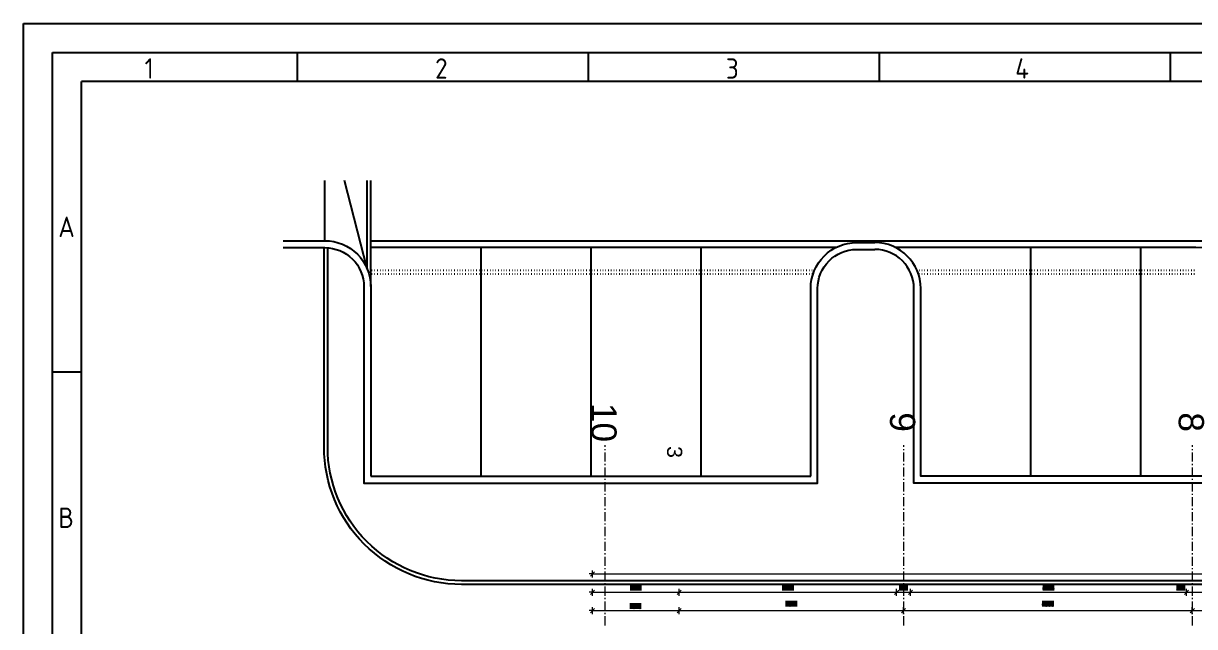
# Model space of a CAD drawing. Header units: millimetres. Extents: x 0 to 594, y 0 to 420.
# Drawn here: x 0 to 201.2, y 316.3 to 420 of the extents above; entities that cross this region are included whole.
import ezdxf

# ---------------------------------------------------------------- set-up
doc = ezdxf.new("R2010")
doc.units = ezdxf.units.MM
doc.header["$LTSCALE"] = 8
for name, color, linetype in [('035', 5, 'Continuous'), ('07', 7, 'Continuous'), ('PDF_CTU', 7, 'Continuous'), ('PDF_Koty delkove', 7, 'Continuous'), ('PDF_Osy hlavni', 7, 'Continuous'), ('PDF_Text', 7, 'Continuous')]:
    doc.layers.add(name, color=color, linetype=linetype)
doc.styles.add('ISO Proportional', font='isocp.shx')
doc.styles.add('PDF Arial', font='arial.ttf')

# ---------------------------------------------------------------- blocks, each defined once
blk = doc.blocks.new('IEC_border_a2')
at = {"layer": '035'}
for p, q in [((47, 415), (47, 410)), ((97, 415), (97, 410)), ((147, 415), (147, 410)), ((197, 415), (197, 410)), ((10, 10), (10, 410)), ((584, 410), (10, 410)), ((9.98, 360.04), (5, 360.04))]:
    blk.add_line(p, q, dxfattribs=at)
blk.add_lwpolyline([(0, 420), (594, 420), (594, 0), (0, 0)], close=True, dxfattribs=at)
at = {"layer": '07'}
blk.add_lwpolyline([(5, 415), (589, 415), (589, 5), (5, 5)], close=True, dxfattribs=at)
at = {"layer": '035', "style": 'ISO Proportional'}
for s, p in [('1', (20.81, 410.5)), ('2', (70.73, 410.5)), ('3', (120.68, 410.5)), ('4', (170.38, 410.5)), ('A', (6, 383.29)), ('B', (6, 333.29))]:
    blk.add_text(s, height=3.5, dxfattribs=at).set_placement(p)

msp = doc.modelspace()

# ---------------------------------------------------------------- linework, layer by layer
at = {"layer": 'PDF_CTU', "lineweight": 25}
for points in [[(44.65, 382.65), (51.8, 382.65, -0.414214), (59.67, 374.77), (59.67, 393.03)], [(59.67, 382.65), (435.26, 382.65), (444.52, 382.65, -0.058855), (468.72, 379.53, -0.085043), (500.86, 365.37, -0.100758), (530.2, 336.03, -0.085004), (544.35, 303.91, -0.057282), (547.45, 280.36), (547.38, 272.88), (547.45, 280.36)], [(135.26, 342.17), (135.26, 374.46, -0.414214), (143.13, 382.33), (146.29, 382.33)], [(343.13, 342.17), (343.13, 374.25, 0.414215), (335.26, 382.13), (332.11, 382.13, 0.414213), (324.24, 374.25), (324.24, 342.17), (248.65, 342.17), (248.65, 374.4, 0.414213), (240.77, 382.27), (237.62, 382.27, 0.414214), (229.75, 374.4), (229.75, 342.17), (154.16, 342.17), (154.16, 374.46, 0.414213), (146.28, 382.33)], [(44.65, 381.46), (51.8, 381.46, -0.414214), (58.49, 374.77), (58.49, 340.99), (136.44, 340.99), (136.44, 374.46, -0.414214), (143.13, 381.15), (146.28, 381.15)], [(468.56, 378.35), (468.56, 347.21, -0.414214), (444.94, 323.59), (427.23, 323.59), (75.26, 323.59, -0.414214), (51.64, 347.21), (51.64, 381.46)], [(417.94, 342.17), (417.94, 324.22), (75.26, 324.22, -0.414214), (52.27, 347.21), (52.27, 381.45)], [(418.09, 340.99), (341.95, 340.99), (341.95, 374.25, 0.414213), (335.26, 380.95), (332.11, 380.95, 0.414213), (325.42, 374.25), (325.42, 340.99), (247.46, 340.99), (247.46, 374.4, 0.414213), (240.77, 381.09), (237.62, 381.09, 0.414213), (230.93, 374.4), (230.93, 340.99), (152.98, 340.99), (152.98, 374.46, 0.414214), (146.28, 381.15)]]:
    msp.add_lwpolyline(points, format="xyb", dxfattribs=at)
for points in [[(51.8, 382.65), (51.8, 393.03)], [(59.04, 377.85), (55.17, 393.03)], [(59.04, 377.86), (59.04, 393.03)], [(59.67, 381.54), (139.7, 381.54)], [(78.57, 381.54), (78.57, 342.17)], [(97.46, 381.54), (97.46, 342.17)], [(116.36, 381.54), (116.36, 342.17)], [(149.72, 381.54), (201.4, 381.54), (234.2, 381.49)], [(173.05, 342.17), (173.05, 381.54)], [(191.95, 342.17), (191.95, 381.54)], [(59.84, 377.61), (59.92, 377.61)], [(59.84, 376.98), (59.92, 376.98)], [(60.32, 377.61), (60.39, 377.61)], [(60.32, 376.98), (60.39, 376.98)], [(60.79, 377.61), (60.87, 377.61)], [(60.79, 376.98), (60.87, 376.98)], [(61.26, 377.61), (61.34, 377.61)], [(61.26, 376.98), (61.34, 376.98)], [(61.73, 377.61), (61.81, 377.61)], [(61.73, 376.98), (61.81, 376.98)], [(62.2, 377.61), (62.28, 377.61)], [(62.2, 376.98), (62.28, 376.98)], [(62.68, 377.61), (62.76, 377.61)], [(62.68, 376.98), (62.76, 376.98)], [(63.15, 377.61), (63.23, 377.61)], [(63.15, 376.98), (63.23, 376.98)], [(63.62, 377.61), (63.7, 377.61)], [(63.62, 376.98), (63.7, 376.98)], [(64.09, 377.61), (64.17, 377.61)], [(64.09, 376.98), (64.17, 376.98)], [(64.57, 377.61), (64.65, 377.61)], [(64.57, 376.98), (64.65, 376.98)], [(65.04, 377.61), (65.12, 377.61)], [(65.04, 376.98), (65.12, 376.98)], [(65.51, 377.61), (65.59, 377.61)], [(65.51, 376.98), (65.59, 376.98)], [(65.98, 377.61), (66.06, 377.61)], [(65.98, 376.98), (66.06, 376.98)], [(66.46, 377.61), (66.54, 377.61)], [(66.46, 376.98), (66.54, 376.98)], [(66.93, 377.61), (67.01, 377.61)], [(66.93, 376.98), (67.01, 376.98)], [(67.4, 377.61), (67.48, 377.61)], [(67.4, 376.98), (67.48, 376.98)], [(67.87, 377.61), (67.95, 377.61)], [(67.87, 376.98), (67.95, 376.98)], [(68.35, 377.61), (68.43, 377.61)], [(68.35, 376.98), (68.43, 376.98)], [(68.82, 377.61), (68.9, 377.61)], [(68.82, 376.98), (68.9, 376.98)], [(69.29, 377.61), (69.37, 377.61)], [(69.29, 376.98), (69.37, 376.98)], [(69.76, 377.61), (69.84, 377.61)], [(69.76, 376.98), (69.84, 376.98)], [(70.24, 377.61), (70.32, 377.61)], [(70.24, 376.98), (70.32, 376.98)], [(70.71, 377.61), (70.79, 377.61)], [(70.71, 376.98), (70.79, 376.98)], [(71.18, 377.61), (71.26, 377.61)], [(71.18, 376.98), (71.26, 376.98)], [(71.65, 377.61), (71.73, 377.61)], [(71.65, 376.98), (71.73, 376.98)], [(72.13, 377.61), (72.2, 377.61)], [(72.13, 376.98), (72.2, 376.98)], [(72.6, 377.61), (72.68, 377.61)], [(72.6, 376.98), (72.68, 376.98)], [(73.07, 377.61), (73.15, 377.61)], [(73.07, 376.98), (73.15, 376.98)], [(73.54, 377.61), (73.62, 377.61)], [(73.54, 376.98), (73.62, 376.98)], [(74.02, 377.61), (74.09, 377.61)], [(74.02, 376.98), (74.09, 376.98)], [(74.49, 377.61), (74.57, 377.61)], [(74.49, 376.98), (74.57, 376.98)], [(74.96, 377.61), (75.04, 377.61)], [(74.96, 376.98), (75.04, 376.98)], [(75.43, 377.61), (75.51, 377.61)], [(75.43, 376.98), (75.51, 376.98)], [(75.91, 377.61), (75.98, 377.61)], [(75.91, 376.98), (75.98, 376.98)], [(76.38, 377.61), (76.46, 377.61)], [(76.38, 376.98), (76.46, 376.98)], [(76.85, 377.61), (76.93, 377.61)], [(76.85, 376.98), (76.93, 376.98)], [(77.32, 377.61), (77.4, 377.61)], [(77.32, 376.98), (77.4, 376.98)], [(77.8, 377.61), (77.87, 377.61)], [(77.8, 376.98), (77.87, 376.98)], [(78.27, 377.61), (78.35, 377.61)], [(78.27, 376.98), (78.35, 376.98)], [(78.74, 377.61), (78.82, 377.61)], [(78.74, 376.98), (78.82, 376.98)], [(79.21, 377.61), (79.29, 377.61)], [(79.21, 376.98), (79.29, 376.98)], [(79.69, 377.61), (79.76, 377.61)], [(79.69, 376.98), (79.76, 376.98)], [(80.16, 377.61), (80.24, 377.61)], [(80.16, 376.98), (80.24, 376.98)], [(80.63, 377.61), (80.71, 377.61)], [(80.63, 376.98), (80.71, 376.98)], [(81.1, 377.61), (81.18, 377.61)], [(81.1, 376.98), (81.18, 376.98)], [(81.57, 377.61), (81.65, 377.61)], [(81.57, 376.98), (81.65, 376.98)], [(82.05, 377.61), (82.13, 377.61)], [(82.05, 376.98), (82.13, 376.98)], [(82.52, 377.61), (82.6, 377.61)], [(82.52, 376.98), (82.6, 376.98)], [(82.99, 377.61), (83.07, 377.61)], [(82.99, 376.98), (83.07, 376.98)], [(83.46, 377.61), (83.54, 377.61)], [(83.46, 376.98), (83.54, 376.98)], [(83.94, 377.61), (84.02, 377.61)], [(83.94, 376.98), (84.02, 376.98)], [(84.41, 377.61), (84.49, 377.61)], [(84.41, 376.98), (84.49, 376.98)], [(84.88, 377.61), (84.96, 377.61)], [(84.88, 376.98), (84.96, 376.98)], [(85.35, 377.61), (85.43, 377.61)], [(85.35, 376.98), (85.43, 376.98)], [(85.83, 377.61), (85.91, 377.61)], [(85.83, 376.98), (85.91, 376.98)], [(86.3, 377.61), (86.38, 377.61)], [(86.3, 376.98), (86.38, 376.98)], [(86.77, 377.61), (86.85, 377.61)], [(86.77, 376.98), (86.85, 376.98)], [(87.24, 377.61), (87.32, 377.61)], [(87.24, 376.98), (87.32, 376.98)], [(87.72, 377.61), (87.8, 377.61)], [(87.72, 376.98), (87.8, 376.98)], [(88.19, 377.61), (88.27, 377.61)], [(88.19, 376.98), (88.27, 376.98)], [(88.66, 377.61), (88.74, 377.61)], [(88.66, 376.98), (88.74, 376.98)], [(89.13, 377.61), (89.21, 377.61)], [(89.13, 376.98), (89.21, 376.98)], [(89.61, 377.61), (89.69, 377.61)], [(89.61, 376.98), (89.69, 376.98)], [(90.08, 377.61), (90.16, 377.61)], [(90.08, 376.98), (90.16, 376.98)], [(90.55, 377.61), (90.63, 377.61)], [(90.55, 376.98), (90.63, 376.98)], [(91.02, 377.61), (91.1, 377.61)], [(91.02, 376.98), (91.1, 376.98)], [(91.5, 377.61), (91.57, 377.61)], [(91.5, 376.98), (91.57, 376.98)], [(91.97, 377.61), (92.05, 377.61)], [(91.97, 376.98), (92.05, 376.98)], [(92.44, 377.61), (92.52, 377.61)], [(92.44, 376.98), (92.52, 376.98)], [(92.91, 377.61), (92.99, 377.61)], [(92.91, 376.98), (92.99, 376.98)], [(93.39, 377.61), (93.46, 377.61)], [(93.39, 376.98), (93.46, 376.98)], [(93.86, 377.61), (93.94, 377.61)], [(93.86, 376.98), (93.94, 376.98)], [(94.33, 377.61), (94.41, 377.61)], [(94.33, 376.98), (94.41, 376.98)], [(94.8, 377.61), (94.88, 377.61)], [(94.8, 376.98), (94.88, 376.98)], [(95.28, 377.61), (95.35, 377.61)], [(95.28, 376.98), (95.35, 376.98)], [(95.75, 377.61), (95.83, 377.61)], [(95.75, 376.98), (95.83, 376.98)], [(96.22, 377.61), (96.3, 377.61)], [(96.22, 376.98), (96.3, 376.98)], [(96.69, 377.61), (96.77, 377.61)], [(96.69, 376.98), (96.77, 376.98)], [(97.17, 377.61), (97.24, 377.61)], [(97.17, 376.98), (97.24, 376.98)], [(97.64, 377.61), (97.72, 377.61)], [(97.64, 376.98), (97.72, 376.98)], [(98.11, 377.61), (98.19, 377.61)], [(98.11, 376.98), (98.19, 376.98)], [(98.58, 377.61), (98.66, 377.61)], [(98.58, 376.98), (98.66, 376.98)], [(99.06, 377.61), (99.13, 377.61)], [(99.06, 376.98), (99.13, 376.98)], [(99.53, 377.61), (99.61, 377.61)], [(99.53, 376.98), (99.61, 376.98)], [(100, 377.61), (100.08, 377.61)], [(100, 376.98), (100.08, 376.98)], [(100.47, 377.61), (100.55, 377.61)], [(100.47, 376.98), (100.55, 376.98)], [(100.94, 377.61), (101.02, 377.61)], [(100.94, 376.98), (101.02, 376.98)], [(101.42, 377.61), (101.5, 377.61)], [(101.42, 376.98), (101.5, 376.98)], [(101.89, 377.61), (101.97, 377.61)], [(101.89, 376.98), (101.97, 376.98)], [(102.36, 377.61), (102.44, 377.61)], [(102.36, 376.98), (102.44, 376.98)], [(102.83, 377.61), (102.91, 377.61)], [(102.83, 376.98), (102.91, 376.98)], [(103.31, 377.61), (103.39, 377.61)], [(103.31, 376.98), (103.39, 376.98)], [(103.78, 377.61), (103.86, 377.61)], [(103.78, 376.98), (103.86, 376.98)], [(104.25, 377.61), (104.33, 377.61)], [(104.25, 376.98), (104.33, 376.98)], [(104.72, 377.61), (104.8, 377.61)], [(104.72, 376.98), (104.8, 376.98)], [(105.2, 377.61), (105.28, 377.61)], [(105.2, 376.98), (105.28, 376.98)], [(105.67, 377.61), (105.75, 377.61)], [(105.67, 376.98), (105.75, 376.98)], [(106.14, 377.61), (106.22, 377.61)], [(106.14, 376.98), (106.22, 376.98)], [(106.61, 377.61), (106.69, 377.61)], [(106.61, 376.98), (106.69, 376.98)], [(107.09, 377.61), (107.17, 377.61)], [(107.09, 376.98), (107.17, 376.98)], [(107.56, 377.61), (107.64, 377.61)], [(107.56, 376.98), (107.64, 376.98)], [(108.03, 377.61), (108.11, 377.61)], [(108.03, 376.98), (108.11, 376.98)], [(108.5, 377.61), (108.58, 377.61)], [(108.5, 376.98), (108.58, 376.98)], [(108.98, 377.61), (109.06, 377.61)], [(108.98, 376.98), (109.06, 376.98)], [(109.45, 377.61), (109.53, 377.61)], [(109.45, 376.98), (109.53, 376.98)], [(109.92, 377.61), (110, 377.61)], [(109.92, 376.98), (110, 376.98)], [(110.39, 377.61), (110.47, 377.61)], [(110.39, 376.98), (110.47, 376.98)], [(110.87, 377.61), (110.94, 377.61)], [(110.87, 376.98), (110.94, 376.98)], [(111.34, 377.61), (111.42, 377.61)], [(111.34, 376.98), (111.42, 376.98)], [(111.81, 377.61), (111.89, 377.61)], [(111.81, 376.98), (111.89, 376.98)], [(112.28, 377.61), (112.36, 377.61)], [(112.28, 376.98), (112.36, 376.98)], [(112.76, 377.61), (112.83, 377.61)], [(112.76, 376.98), (112.83, 376.98)], [(113.23, 377.61), (113.31, 377.61)], [(113.23, 376.98), (113.31, 376.98)], [(113.7, 377.61), (113.78, 377.61)], [(113.7, 376.98), (113.78, 376.98)], [(114.17, 377.61), (114.25, 377.61)], [(114.17, 376.98), (114.25, 376.98)], [(114.65, 377.61), (114.72, 377.61)], [(114.65, 376.98), (114.72, 376.98)], [(115.12, 377.61), (115.2, 377.61)], [(115.12, 376.98), (115.2, 376.98)], [(115.59, 377.61), (115.67, 377.61)], [(115.59, 376.98), (115.67, 376.98)], [(116.06, 377.61), (116.14, 377.61)], [(116.06, 376.98), (116.14, 376.98)], [(116.54, 377.61), (116.61, 377.61)], [(116.54, 376.98), (116.61, 376.98)], [(117.01, 377.61), (117.09, 377.61)], [(117.01, 376.98), (117.09, 376.98)], [(117.48, 377.61), (117.56, 377.61)], [(117.48, 376.98), (117.56, 376.98)], [(117.95, 377.61), (118.03, 377.61)], [(117.95, 376.98), (118.03, 376.98)], [(118.43, 377.61), (118.5, 377.61)], [(118.43, 376.98), (118.5, 376.98)], [(118.9, 377.61), (118.98, 377.61)], [(118.9, 376.98), (118.98, 376.98)], [(119.37, 377.61), (119.45, 377.61)], [(119.37, 376.98), (119.45, 376.98)], [(119.84, 377.61), (119.92, 377.61)], [(119.84, 376.98), (119.92, 376.98)], [(120.32, 377.61), (120.39, 377.61)], [(120.32, 376.98), (120.39, 376.98)], [(120.79, 377.61), (120.87, 377.61)], [(120.79, 376.98), (120.87, 376.98)], [(121.26, 377.61), (121.34, 377.61)], [(121.26, 376.98), (121.34, 376.98)], [(121.73, 377.61), (121.81, 377.61)], [(121.73, 376.98), (121.81, 376.98)], [(122.2, 377.61), (122.28, 377.61)], [(122.2, 376.98), (122.28, 376.98)], [(122.68, 377.61), (122.76, 377.61)], [(122.68, 376.98), (122.76, 376.98)], [(123.15, 377.61), (123.23, 377.61)], [(123.15, 376.98), (123.23, 376.98)], [(123.62, 377.61), (123.7, 377.61)], [(123.62, 376.98), (123.7, 376.98)], [(124.09, 377.61), (124.17, 377.61)], [(124.09, 376.98), (124.17, 376.98)], [(124.57, 377.61), (124.65, 377.61)], [(124.57, 376.98), (124.65, 376.98)], [(125.04, 377.61), (125.12, 377.61)], [(125.04, 376.98), (125.12, 376.98)], [(125.51, 377.61), (125.59, 377.61)], [(125.51, 376.98), (125.59, 376.98)], [(125.98, 377.61), (126.06, 377.61)], [(125.98, 376.98), (126.06, 376.98)], [(126.46, 377.61), (126.54, 377.61)], [(126.46, 376.98), (126.54, 376.98)], [(126.93, 377.61), (127.01, 377.61)], [(126.93, 376.98), (127.01, 376.98)], [(127.4, 377.61), (127.48, 377.61)], [(127.4, 376.98), (127.48, 376.98)], [(127.87, 377.61), (127.95, 377.61)], [(127.87, 376.98), (127.95, 376.98)], [(128.35, 377.61), (128.43, 377.61)], [(128.35, 376.98), (128.43, 376.98)], [(128.82, 377.61), (128.9, 377.61)], [(128.82, 376.98), (128.9, 376.98)], [(129.29, 377.61), (129.37, 377.61)], [(129.29, 376.98), (129.37, 376.98)], [(129.76, 377.61), (129.84, 377.61)], [(129.76, 376.98), (129.84, 376.98)], [(130.24, 377.61), (130.32, 377.61)], [(130.24, 376.98), (130.32, 376.98)], [(130.71, 377.61), (130.79, 377.61)], [(130.71, 376.98), (130.79, 376.98)], [(131.18, 377.61), (131.26, 377.61)], [(131.18, 376.98), (131.26, 376.98)], [(131.65, 377.61), (131.73, 377.61)], [(131.65, 376.98), (131.73, 376.98)], [(132.13, 377.61), (132.2, 377.61)], [(132.13, 376.98), (132.2, 376.98)], [(132.6, 377.61), (132.68, 377.61)], [(132.6, 376.98), (132.68, 376.98)], [(133.07, 377.61), (133.15, 377.61)], [(133.07, 376.98), (133.15, 376.98)], [(133.54, 377.61), (133.62, 377.61)], [(133.54, 376.98), (133.62, 376.98)], [(134.02, 377.61), (134.09, 377.61)], [(134.02, 376.98), (134.09, 376.98)], [(134.49, 377.61), (134.57, 377.61)], [(134.49, 376.98), (134.57, 376.98)], [(134.96, 377.61), (135.04, 377.61)], [(134.96, 376.98), (135.04, 376.98)], [(135.43, 377.61), (135.51, 377.61)], [(135.43, 376.98), (135.51, 376.98)], [(135.91, 377.61), (135.92, 377.61)], [(153.86, 377.61), (153.94, 377.61)], [(153.86, 376.98), (153.94, 376.98)], [(154.33, 377.61), (154.41, 377.61)], [(154.33, 376.98), (154.41, 376.98)], [(154.8, 377.61), (154.88, 377.61)], [(154.8, 376.98), (154.88, 376.98)], [(155.28, 377.61), (155.35, 377.61)], [(155.28, 376.98), (155.35, 376.98)], [(155.75, 377.61), (155.83, 377.61)], [(155.75, 376.98), (155.83, 376.98)], [(156.22, 377.61), (156.3, 377.61)], [(156.22, 376.98), (156.3, 376.98)], [(156.69, 377.61), (156.77, 377.61)], [(156.69, 376.98), (156.77, 376.98)], [(157.17, 377.61), (157.24, 377.61)], [(157.17, 376.98), (157.24, 376.98)], [(157.64, 377.61), (157.72, 377.61)], [(157.64, 376.98), (157.72, 376.98)], [(158.11, 377.61), (158.19, 377.61)], [(158.11, 376.98), (158.19, 376.98)], [(158.58, 377.61), (158.66, 377.61)], [(158.58, 376.98), (158.66, 376.98)], [(159.06, 377.61), (159.13, 377.61)], [(159.06, 376.98), (159.13, 376.98)], [(159.53, 377.61), (159.61, 377.61)], [(159.53, 376.98), (159.61, 376.98)], [(160, 377.61), (160.08, 377.61)], [(160, 376.98), (160.08, 376.98)], [(160.47, 377.61), (160.55, 377.61)], [(160.47, 376.98), (160.55, 376.98)], [(160.94, 377.61), (161.02, 377.61)], [(160.94, 376.98), (161.02, 376.98)], [(161.42, 377.61), (161.5, 377.61)], [(161.42, 376.98), (161.5, 376.98)], [(161.89, 377.61), (161.97, 377.61)], [(161.89, 376.98), (161.97, 376.98)], [(162.36, 377.61), (162.44, 377.61)], [(162.36, 376.98), (162.44, 376.98)], [(162.83, 377.61), (162.91, 377.61)], [(162.83, 376.98), (162.91, 376.98)], [(163.31, 377.61), (163.39, 377.61)], [(163.31, 376.98), (163.39, 376.98)], [(163.78, 377.61), (163.86, 377.61)], [(163.78, 376.98), (163.86, 376.98)], [(164.25, 377.61), (164.33, 377.61)], [(164.25, 376.98), (164.33, 376.98)], [(164.72, 377.61), (164.8, 377.61)], [(164.72, 376.98), (164.8, 376.98)], [(165.2, 377.61), (165.28, 377.61)], [(165.2, 376.98), (165.28, 376.98)], [(165.67, 377.61), (165.75, 377.61)], [(165.67, 376.98), (165.75, 376.98)], [(166.14, 377.61), (166.22, 377.61)], [(166.14, 376.98), (166.22, 376.98)], [(166.61, 377.61), (166.69, 377.61)], [(166.61, 376.98), (166.69, 376.98)], [(167.09, 377.61), (167.17, 377.61)], [(167.09, 376.98), (167.17, 376.98)], [(167.56, 377.61), (167.64, 377.61)], [(167.56, 376.98), (167.64, 376.98)], [(168.03, 377.61), (168.11, 377.61)], [(168.03, 376.98), (168.11, 376.98)], [(168.5, 377.61), (168.58, 377.61)], [(168.5, 376.98), (168.58, 376.98)], [(168.98, 377.61), (169.06, 377.61)], [(168.98, 376.98), (169.06, 376.98)], [(169.45, 377.61), (169.53, 377.61)], [(169.45, 376.98), (169.53, 376.98)], [(169.92, 377.61), (170, 377.61)], [(169.92, 376.98), (170, 376.98)], [(170.39, 377.61), (170.47, 377.61)], [(170.39, 376.98), (170.47, 376.98)], [(170.87, 377.61), (170.94, 377.61)], [(170.87, 376.98), (170.94, 376.98)], [(171.34, 377.61), (171.42, 377.61)], [(171.34, 376.98), (171.42, 376.98)], [(171.81, 377.61), (171.89, 377.61)], [(171.81, 376.98), (171.89, 376.98)], [(172.28, 377.61), (172.36, 377.61)], [(172.28, 376.98), (172.36, 376.98)], [(172.76, 377.61), (172.83, 377.61)], [(172.76, 376.98), (172.83, 376.98)], [(173.23, 377.61), (173.31, 377.61)], [(173.23, 376.98), (173.31, 376.98)], [(173.7, 377.61), (173.78, 377.61)], [(173.7, 376.98), (173.78, 376.98)], [(174.17, 377.61), (174.25, 377.61)], [(174.17, 376.98), (174.25, 376.98)], [(174.65, 377.61), (174.72, 377.61)], [(174.65, 376.98), (174.72, 376.98)], [(175.12, 377.61), (175.2, 377.61)], [(175.12, 376.98), (175.2, 376.98)], [(175.59, 377.61), (175.67, 377.61)], [(175.59, 376.98), (175.67, 376.98)], [(176.06, 377.61), (176.14, 377.61)], [(176.06, 376.98), (176.14, 376.98)], [(176.54, 377.61), (176.61, 377.61)], [(176.54, 376.98), (176.61, 376.98)], [(177.01, 377.61), (177.09, 377.61)], [(177.01, 376.98), (177.09, 376.98)], [(177.48, 377.61), (177.56, 377.61)], [(177.48, 376.98), (177.56, 376.98)], [(177.95, 377.61), (178.03, 377.61)], [(177.95, 376.98), (178.03, 376.98)], [(178.43, 377.61), (178.5, 377.61)], [(178.43, 376.98), (178.5, 376.98)], [(178.9, 377.61), (178.98, 377.61)], [(178.9, 376.98), (178.98, 376.98)], [(179.37, 377.61), (179.45, 377.61)], [(179.37, 376.98), (179.45, 376.98)], [(179.84, 377.61), (179.92, 377.61)], [(179.84, 376.98), (179.92, 376.98)], [(180.31, 377.61), (180.39, 377.61)], [(180.31, 376.98), (180.39, 376.98)], [(180.79, 377.61), (180.87, 377.61)], [(180.79, 376.98), (180.87, 376.98)], [(181.26, 377.61), (181.34, 377.61)], [(181.26, 376.98), (181.34, 376.98)], [(181.73, 377.61), (181.81, 377.61)], [(181.73, 376.98), (181.81, 376.98)], [(182.2, 377.61), (182.28, 377.61)], [(182.2, 376.98), (182.28, 376.98)], [(182.68, 377.61), (182.76, 377.61)], [(182.68, 376.98), (182.76, 376.98)], [(183.15, 377.61), (183.23, 377.61)], [(183.15, 376.98), (183.23, 376.98)], [(183.62, 377.61), (183.7, 377.61)], [(183.62, 376.98), (183.7, 376.98)], [(184.09, 377.61), (184.17, 377.61)], [(184.09, 376.98), (184.17, 376.98)], [(184.57, 377.61), (184.65, 377.61)], [(184.57, 376.98), (184.65, 376.98)], [(185.04, 377.61), (185.12, 377.61)], [(185.04, 376.98), (185.12, 376.98)], [(185.51, 377.61), (185.59, 377.61)], [(185.51, 376.98), (185.59, 376.98)], [(185.98, 377.61), (186.06, 377.61)], [(185.98, 376.98), (186.06, 376.98)], [(186.46, 377.61), (186.54, 377.61)], [(186.46, 376.98), (186.54, 376.98)], [(186.93, 377.61), (187.01, 377.61)], [(186.93, 376.98), (187.01, 376.98)], [(187.4, 377.61), (187.48, 377.61)], [(187.4, 376.98), (187.48, 376.98)], [(187.87, 377.61), (187.95, 377.61)], [(187.87, 376.98), (187.95, 376.98)], [(188.35, 377.61), (188.43, 377.61)], [(188.35, 376.98), (188.43, 376.98)], [(188.82, 377.61), (188.9, 377.61)], [(188.82, 376.98), (188.9, 376.98)], [(189.29, 377.61), (189.37, 377.61)], [(189.29, 376.98), (189.37, 376.98)], [(189.76, 377.61), (189.84, 377.61)], [(189.76, 376.98), (189.84, 376.98)], [(190.24, 377.61), (190.31, 377.61)], [(190.24, 376.98), (190.31, 376.98)], [(190.71, 377.61), (190.79, 377.61)], [(190.71, 376.98), (190.79, 376.98)], [(191.18, 377.61), (191.26, 377.61)], [(191.18, 376.98), (191.26, 376.98)], [(191.65, 377.61), (191.73, 377.61)], [(191.65, 376.98), (191.73, 376.98)], [(192.13, 377.61), (192.2, 377.61)], [(192.13, 376.98), (192.2, 376.98)], [(192.6, 377.61), (192.68, 377.61)], [(192.6, 376.98), (192.68, 376.98)], [(193.07, 377.61), (193.15, 377.61)], [(193.07, 376.98), (193.15, 376.98)], [(193.54, 377.61), (193.62, 377.61)], [(193.54, 376.98), (193.62, 376.98)], [(194.02, 377.61), (194.09, 377.61)], [(194.02, 376.98), (194.09, 376.98)], [(194.49, 377.61), (194.57, 377.61)], [(194.49, 376.98), (194.57, 376.98)], [(194.96, 377.61), (195.04, 377.61)], [(194.96, 376.98), (195.04, 376.98)], [(195.43, 377.61), (195.51, 377.61)], [(195.43, 376.98), (195.51, 376.98)], [(195.91, 377.61), (195.98, 377.61)], [(195.91, 376.98), (195.98, 376.98)], [(196.38, 377.61), (196.46, 377.61)], [(196.38, 376.98), (196.46, 376.98)], [(196.85, 377.61), (196.93, 377.61)], [(196.85, 376.98), (196.93, 376.98)], [(197.32, 377.61), (197.4, 377.61)], [(197.32, 376.98), (197.4, 376.98)], [(197.8, 377.61), (197.87, 377.61)], [(197.8, 376.98), (197.87, 376.98)], [(198.27, 377.61), (198.35, 377.61)], [(198.27, 376.98), (198.35, 376.98)], [(198.74, 377.61), (198.82, 377.61)], [(198.74, 376.98), (198.82, 376.98)], [(199.21, 377.61), (199.29, 377.61)], [(199.21, 376.98), (199.29, 376.98)], [(199.69, 377.61), (199.76, 377.61)], [(199.69, 376.98), (199.76, 376.98)], [(200.16, 377.61), (200.24, 377.61)], [(200.16, 376.98), (200.24, 376.98)], [(200.63, 377.61), (200.71, 377.61)], [(200.63, 376.98), (200.71, 376.98)], [(201.1, 377.61), (201.18, 377.61)], [(201.1, 376.98), (201.18, 376.98)], [(59.67, 374.77), (59.67, 342.17)], [(59.67, 374.77), (59.67, 343.28)], [(59.67, 342.17), (135.26, 342.17)]]:
    msp.add_lwpolyline(points, dxfattribs=at)
at = {"layer": 'PDF_CTU', "lineweight": 25, "transparency": 33554559}
for points in [[(59.62, 377.61), (59.67, 377.65), (59.67, 377.56), (59.72, 377.61)], [(59.62, 376.98), (59.67, 377.02), (59.67, 376.93), (59.72, 376.98)], [(135.62, 376.98), (135.67, 377.02), (135.67, 376.93), (135.72, 376.98)], [(135.87, 377.61), (135.92, 377.65), (135.92, 377.56), (135.97, 377.61)], [(153.45, 377.61), (153.5, 377.65), (153.5, 377.56), (153.55, 377.61)], [(153.69, 376.98), (153.74, 377.02), (153.74, 376.93), (153.79, 376.98)]]:
    msp.add_solid(points, dxfattribs=at)
at = {"layer": 'PDF_Koty delkove', "lineweight": 18}
for points in [[(97.78, 324.79), (97.78, 325.38), (97.78, 325.97)], [(97.78, 325.38), (97.18, 325.38)], [(97.42, 325.03), (98.13, 325.74)], [(97.78, 325.38), (469.27, 325.38)], [(97.78, 322.23), (97.18, 322.23)], [(97.42, 321.88), (98.13, 322.59)], [(97.78, 321.64), (97.78, 322.23), (97.78, 322.82)], [(97.78, 322.23), (112.66, 322.23), (150.02, 322.23), (152.38, 322.23), (199.82, 322.23), (201.79, 322.23), (249.23, 322.23), (251.59, 322.23), (298.84, 322.23), (301.2, 322.23), (348.45, 322.23), (350.81, 322.23), (382.3, 322.23), (396.91, 322.23), (469.27, 322.23)], [(104.61, 322.63), (104.61, 323.41), (104.44, 323.2)], [(105.1, 322.93), (105.07, 322.99), (105.03, 323.03), (105.01, 323.05), (104.92, 323.05), (104.9, 323.03), (104.86, 322.99), (104.83, 322.93), (104.82, 322.86), (104.82, 322.81), (104.83, 322.74), (104.86, 322.68), (104.9, 322.64), (104.94, 322.63), (104.99, 322.63), (105.03, 322.64), (105.07, 322.68), (105.1, 322.74), (105.11, 322.81)], [(104.92, 323.05), (104.9, 323.06), (104.87, 323.1), (104.85, 323.15), (104.84, 323.2), (104.84, 323.26), (104.85, 323.31), (104.87, 323.36), (104.91, 323.4), (104.94, 323.41), (104.99, 323.41), (105.02, 323.4), (105.06, 323.36), (105.08, 323.31), (105.09, 323.26), (105.09, 323.2), (105.08, 323.15), (105.06, 323.1), (105.03, 323.06), (105.01, 323.05)], [(105.11, 322.81), (105.11, 322.86), (105.1, 322.93)], [(105.35, 323.35), (105.33, 323.31), (105.32, 323.26), (105.32, 323.15), (105.33, 323.1), (105.35, 323.05), (105.41, 323.01), (105.45, 322.99), (105.6, 322.99)], [(105.41, 322.63), (105.51, 322.76), (105.57, 322.89), (105.62, 323.07), (105.62, 323.26), (105.61, 323.31), (105.58, 323.35), (105.56, 323.37), (105.53, 323.4), (105.49, 323.41), (105.45, 323.41), (105.41, 323.4), (105.37, 323.37), (105.35, 323.35)], [(112.3, 321.88), (113.01, 322.59)], [(112.66, 321.64), (112.66, 322.23), (112.66, 322.82)], [(130.73, 322.84), (130.44, 322.84), (130.56, 323.41)], [(130.65, 322.63), (130.65, 323.02)], [(130.94, 323.26), (130.94, 323.41), (131.23, 323.41), (131.07, 322.63)], [(131.74, 322.84), (131.44, 322.84), (131.57, 323.41)], [(131.65, 322.63), (131.65, 323.02)], [(132.22, 323.41), (131.97, 323.41), (131.97, 323.05), (132.07, 323.05), (132.15, 323.02), (132.19, 322.98), (132.23, 322.91), (132.24, 322.86), (132.24, 322.81), (132.23, 322.76)], [(132.23, 322.76), (132.21, 322.71), (132.18, 322.67), (132.14, 322.64), (132.07, 322.63), (131.97, 322.63)], [(149.67, 321.88), (150.37, 322.59)], [(150.02, 321.64), (150.02, 322.23), (150.02, 322.82)], [(150.57, 323.41), (150.7, 323.41), (150.74, 323.4), (150.78, 323.37), (150.8, 323.33), (150.82, 323.26), (150.82, 323.2), (150.8, 323.13), (150.76, 323.07), (150.7, 323.05), (150.61, 323.05)], [(150.57, 322.63), (150.72, 322.63), (150.77, 322.65), (150.81, 322.69), (150.83, 322.76), (150.84, 322.81), (150.84, 322.86), (150.83, 322.93), (150.81, 322.98), (150.77, 323.02), (150.7, 323.05)], [(151.85, 322.94), (151.85, 323.1), (151.84, 323.18), (151.82, 323.27), (151.79, 323.35), (151.75, 323.4), (151.73, 323.41), (151.68, 323.41), (151.66, 323.4), (151.62, 323.35), (151.59, 323.27), (151.57, 323.18), (151.56, 323.1), (151.56, 322.94), (151.57, 322.86), (151.59, 322.77), (151.62, 322.69), (151.66, 322.64), (151.68, 322.63), (151.73, 322.63), (151.75, 322.64), (151.79, 322.69), (151.82, 322.77), (151.84, 322.86), (151.85, 322.94)], [(152.03, 321.88), (152.74, 322.59)], [(152.38, 321.64), (152.38, 322.23), (152.38, 322.82)], [(175.22, 323.05), (175.37, 323.05), (175.41, 323.03), (175.44, 323.01), (175.46, 322.98), (175.48, 322.94), (175.49, 322.89), (175.49, 322.78), (175.48, 322.73), (175.46, 322.69), (175.44, 322.67), (175.41, 322.64), (175.37, 322.63), (175.33, 322.63), (175.28, 322.64), (175.25, 322.67), (175.23, 322.69), (175.21, 322.73), (175.2, 322.78), (175.2, 322.97), (175.24, 323.15), (175.31, 323.28), (175.41, 323.41)], [(175.89, 323.4), (175.87, 323.41), (175.83, 323.41), (175.81, 323.4), (175.77, 323.35), (175.74, 323.27), (175.71, 323.18), (175.7, 323.1), (175.7, 322.94), (175.71, 322.86), (175.74, 322.77), (175.77, 322.69), (175.81, 322.64), (175.83, 322.63), (175.87, 322.63), (175.89, 322.64), (175.93, 322.69), (175.97, 322.77), (175.99, 322.86), (176, 322.94)], [(176, 322.94), (176, 323.1), (175.99, 323.18), (175.97, 323.27), (175.93, 323.35), (175.89, 323.4)], [(176.5, 322.63), (176.21, 322.63), (176.48, 323.15), (176.5, 323.2), (176.5, 323.28), (176.48, 323.33), (176.45, 323.37), (176.42, 323.4), (176.38, 323.41), (176.33, 323.41), (176.29, 323.4), (176.26, 323.37), (176.23, 323.33), (176.21, 323.26)], [(176.99, 323.41), (176.73, 323.41), (176.73, 323.05), (176.84, 323.05), (176.91, 323.02), (176.95, 322.98), (177, 322.91), (177.01, 322.86), (177.01, 322.81), (177, 322.76), (176.97, 322.71), (176.94, 322.67), (176.9, 322.64), (176.84, 322.63), (176.73, 322.63)], [(198.94, 323.41), (198.69, 323.41), (198.69, 323.05), (198.8, 323.05), (198.87, 323.02), (198.91, 322.98), (198.95, 322.91), (198.97, 322.86), (198.97, 322.81), (198.95, 322.76), (198.93, 322.71), (198.9, 322.67), (198.86, 322.64), (198.8, 322.63), (198.69, 322.63)], [(199.47, 321.88), (200.18, 322.59)], [(199.82, 321.64), (199.82, 322.23), (199.82, 322.82)], [(104.55, 319.47), (104.55, 320.26), (104.38, 320.05)], [(104.86, 319.89), (104.84, 319.9), (104.81, 319.94), (104.79, 319.99), (104.78, 320.05), (104.78, 320.1), (104.79, 320.15), (104.81, 320.2), (104.85, 320.24), (104.88, 320.26), (104.92, 320.26), (104.95, 320.24), (105, 320.2), (105.02, 320.15), (105.03, 320.1), (105.03, 320.05), (105.02, 319.99), (105, 319.94), (104.97, 319.9), (104.94, 319.89)], [(105.34, 319.47), (105.45, 319.6), (105.51, 319.73), (105.55, 319.91), (105.55, 320.1), (105.54, 320.15), (105.52, 320.19), (105.5, 320.22), (105.47, 320.24), (105.43, 320.26), (105.39, 320.26), (105.34, 320.24), (105.31, 320.22), (105.29, 320.19), (105.27, 320.15), (105.26, 320.1), (105.26, 319.99), (105.27, 319.94), (105.29, 319.89), (105.34, 319.85)], [(131.32, 320.08), (131.03, 320.08), (131.15, 320.66)], [(131.24, 319.87), (131.24, 320.26)], [(131.61, 320.3), (131.58, 320.34), (131.56, 320.4), (131.55, 320.45), (131.55, 320.5), (131.56, 320.55), (131.58, 320.61), (131.63, 320.64), (131.66, 320.66), (131.7, 320.66), (131.73, 320.64), (131.77, 320.61), (131.79, 320.55), (131.8, 320.5), (131.8, 320.45), (131.79, 320.4), (131.77, 320.34), (131.74, 320.3), (131.72, 320.29)], [(131.64, 320.29), (131.61, 320.3)], [(132.12, 319.87), (132.22, 320), (132.29, 320.13), (132.33, 320.32), (132.33, 320.5), (132.32, 320.55), (132.3, 320.59), (132.28, 320.62), (132.24, 320.64), (132.2, 320.66), (132.16, 320.66), (132.12, 320.64), (132.09, 320.62), (132.07, 320.59), (132.05, 320.55), (132.03, 320.5), (132.03, 320.4), (132.05, 320.34), (132.07, 320.29), (132.12, 320.25), (132.16, 320.24), (132.31, 320.24)], [(132.81, 320.66), (132.56, 320.66), (132.56, 320.29), (132.67, 320.29), (132.74, 320.26), (132.78, 320.22), (132.82, 320.16), (132.83, 320.11), (132.83, 320.05), (132.82, 320), (132.8, 319.95), (132.77, 319.91)], [(132.77, 319.91), (132.73, 319.88), (132.67, 319.87), (132.56, 319.87)], [(175.12, 320.29), (175.27, 320.29), (175.31, 320.28), (175.34, 320.25), (175.36, 320.22), (175.38, 320.19), (175.4, 320.13), (175.4, 320.03), (175.38, 319.98), (175.36, 319.94), (175.34, 319.91), (175.31, 319.88), (175.27, 319.87), (175.23, 319.87), (175.19, 319.88), (175.15, 319.91), (175.13, 319.94), (175.11, 319.98), (175.1, 320.03), (175.1, 320.21), (175.14, 320.4), (175.21, 320.53), (175.31, 320.66)], [(175.63, 320.66), (175.75, 320.66), (175.79, 320.64), (175.84, 320.62), (175.86, 320.58), (175.88, 320.5), (175.88, 320.45), (175.86, 320.37), (175.82, 320.32), (175.75, 320.29), (175.67, 320.29)], [(175.63, 319.87), (175.77, 319.87), (175.83, 319.9), (175.87, 319.94), (175.89, 320), (175.9, 320.05), (175.9, 320.11), (175.89, 320.17), (175.87, 320.22), (175.83, 320.26), (175.75, 320.29)], [(176.3, 320.64), (176.28, 320.66), (176.24, 320.66), (176.21, 320.64), (176.17, 320.59), (176.14, 320.51), (176.12, 320.42), (176.11, 320.34), (176.11, 320.19), (176.12, 320.11), (176.14, 320.01), (176.17, 319.94), (176.21, 319.88), (176.24, 319.87), (176.28, 319.87), (176.3, 319.88), (176.34, 319.94), (176.37, 320.01), (176.39, 320.11), (176.4, 320.19)], [(176.4, 320.19), (176.4, 320.34), (176.39, 320.42), (176.37, 320.51), (176.34, 320.59), (176.3, 320.64)], [(97.78, 319.08), (97.18, 319.08)], [(97.42, 318.73), (98.13, 319.44)], [(97.78, 318.49), (97.78, 319.08), (97.78, 319.67)], [(97.78, 319.08), (112.66, 319.08), (151.2, 319.08), (155.38, 319.08), (156.46, 319.08), (164.08, 319.08), (165.39, 319.08), (200.81, 319.08), (250.41, 319.08), (300.02, 319.08), (349.63, 319.08), (396.91, 319.08), (400.06, 319.08), (409.94, 319.08), (449.74, 319.08), (461.56, 319.08), (469.27, 319.08)], [(104.8, 319.84), (104.77, 319.77), (104.76, 319.7), (104.76, 319.65), (104.77, 319.59), (104.8, 319.52), (104.84, 319.48), (104.88, 319.47), (104.92, 319.47), (104.97, 319.48), (105.01, 319.52), (105.04, 319.59), (105.05, 319.65)], [(105.05, 319.65), (105.05, 319.7), (105.04, 319.77), (105.01, 319.84), (104.97, 319.87), (104.94, 319.89), (104.86, 319.89), (104.84, 319.87), (104.8, 319.84)], [(105.34, 319.85), (105.39, 319.84), (105.53, 319.84)], [(112.3, 318.73), (113.01, 319.44)], [(112.66, 318.49), (112.66, 319.08), (112.66, 319.67)], [(150.85, 318.73), (151.56, 319.44)], [(151.2, 318.49), (151.2, 319.08), (151.2, 319.67)], [(200.45, 318.73), (201.16, 319.44)], [(200.81, 318.49), (200.81, 319.08), (200.81, 319.67)]]:
    msp.add_lwpolyline(points, dxfattribs=at)
for points in [[(106.12, 322.94), (106.12, 323.1), (106.11, 323.18), (106.09, 323.27), (106.06, 323.35), (106.02, 323.4), (105.99, 323.41), (105.95, 323.41), (105.93, 323.4), (105.89, 323.35), (105.86, 323.27), (105.84, 323.18), (105.83, 323.1), (105.83, 322.94), (105.84, 322.86), (105.86, 322.77), (105.89, 322.69), (105.93, 322.64), (105.95, 322.63), (105.99, 322.63), (106.02, 322.64), (106.06, 322.69), (106.09, 322.77), (106.11, 322.86)], [(151.35, 322.94), (151.35, 323.1), (151.34, 323.18), (151.32, 323.27), (151.29, 323.35), (151.24, 323.4), (151.22, 323.41), (151.18, 323.41), (151.16, 323.4), (151.12, 323.35), (151.09, 323.27), (151.06, 323.18), (151.05, 323.1), (151.05, 322.94), (151.06, 322.86), (151.09, 322.77), (151.12, 322.69), (151.16, 322.64), (151.18, 322.63), (151.22, 322.63), (151.24, 322.64), (151.29, 322.69), (151.32, 322.77), (151.34, 322.86)], [(199.47, 322.94), (199.47, 323.1), (199.46, 323.18), (199.44, 323.27), (199.41, 323.35), (199.36, 323.4), (199.34, 323.41), (199.3, 323.41), (199.28, 323.4), (199.24, 323.35), (199.21, 323.27), (199.19, 323.18), (199.17, 323.1), (199.17, 322.94), (199.19, 322.86), (199.21, 322.77), (199.24, 322.69), (199.28, 322.64), (199.3, 322.63), (199.34, 322.63), (199.36, 322.64), (199.41, 322.69), (199.44, 322.77), (199.46, 322.86)], [(106.06, 319.78), (106.06, 319.94), (106.05, 320.02), (106.03, 320.11), (105.99, 320.19), (105.95, 320.24), (105.93, 320.26), (105.89, 320.26), (105.87, 320.24), (105.83, 320.19), (105.8, 320.11), (105.77, 320.02), (105.76, 319.94), (105.76, 319.78), (105.77, 319.7), (105.8, 319.61), (105.83, 319.53), (105.87, 319.48), (105.89, 319.47), (105.93, 319.47), (105.95, 319.48), (105.99, 319.53), (106.03, 319.61), (106.05, 319.7)], [(131.82, 320.05), (131.82, 320.11), (131.81, 320.17), (131.78, 320.24), (131.74, 320.28), (131.72, 320.29), (131.64, 320.29), (131.61, 320.28), (131.57, 320.24), (131.54, 320.17), (131.53, 320.11), (131.53, 320.05), (131.54, 319.99), (131.57, 319.92), (131.61, 319.88), (131.66, 319.87), (131.7, 319.87), (131.74, 319.88), (131.78, 319.92), (131.81, 319.99)], [(176.91, 320.19), (176.91, 320.34), (176.9, 320.42), (176.88, 320.51), (176.84, 320.59), (176.8, 320.64), (176.78, 320.66), (176.74, 320.66), (176.72, 320.64), (176.68, 320.59), (176.65, 320.51), (176.62, 320.42), (176.61, 320.34), (176.61, 320.19), (176.62, 320.11), (176.65, 320.01), (176.68, 319.94), (176.72, 319.88), (176.74, 319.87), (176.78, 319.87), (176.8, 319.88), (176.84, 319.94), (176.88, 320.01), (176.9, 320.11)]]:
    msp.add_lwpolyline(points, close=True, dxfattribs=at)
msp.add_lwpolyline([(198.46, 322.63), (198.17, 322.63), (198.44, 323.15), (198.46, 323.2), (198.46, 323.28, 0.983144), (198.17, 323.26)], format="xyb", dxfattribs=at)
at = {"layer": 'PDF_Koty delkove', "color": 7, "lineweight": 18, "true_color": 0xffffff, "transparency": 33554559}
for points in [[(104.2, 322.51), (106.24, 322.51), (104.2, 323.53), (106.24, 323.53)], [(130.32, 322.51), (132.36, 322.51), (130.32, 323.53), (132.36, 323.53)], [(150.43, 322.51), (151.97, 322.51), (150.43, 323.53), (151.97, 323.53)], [(175.08, 322.51), (177.12, 322.51), (175.08, 323.53), (177.12, 323.53)], [(198.05, 322.51), (199.59, 322.51), (198.05, 323.53), (199.59, 323.53)], [(104.13, 319.35), (106.18, 319.35), (104.13, 320.37), (106.18, 320.37)], [(130.91, 319.75), (132.95, 319.75), (130.91, 320.78), (132.95, 320.78)], [(174.98, 319.75), (177.03, 319.75), (174.98, 320.78), (177.03, 320.78)]]:
    msp.add_solid(points, dxfattribs=at)
at = {"layer": 'PDF_Osy hlavni', "lineweight": 18}
for points in [[(99.9, 347.52), (99.9, 347.24)], [(99.9, 346.85), (99.9, 346.65)], [(99.9, 346.26), (99.9, 344.69)], [(151.2, 347.52), (151.2, 347.24)], [(151.2, 346.85), (151.2, 346.65)], [(151.2, 346.26), (151.2, 344.69)], [(200.81, 347.52), (200.81, 347.24)], [(200.81, 346.85), (200.81, 346.65)], [(200.81, 346.26), (200.81, 344.69)], [(99.9, 344.29), (99.9, 344.09)], [(151.2, 344.29), (151.2, 344.09)], [(200.81, 344.29), (200.81, 344.09)], [(99.9, 343.7), (99.9, 342.13)], [(151.2, 343.7), (151.2, 342.13)], [(200.81, 343.7), (200.81, 342.13)], [(99.9, 341.73), (99.9, 341.54)], [(99.9, 341.14), (99.9, 339.57)], [(151.2, 341.73), (151.2, 341.54)], [(151.2, 341.14), (151.2, 339.57)], [(200.81, 341.73), (200.81, 341.54)], [(200.81, 341.14), (200.81, 339.57)], [(99.9, 339.17), (99.9, 338.98)], [(99.9, 338.58), (99.9, 337.01)], [(151.2, 339.17), (151.2, 338.98)], [(151.2, 338.58), (151.2, 337.01)], [(200.81, 339.17), (200.81, 338.98)], [(200.81, 338.58), (200.81, 337.01)], [(99.9, 336.61), (99.9, 336.42)], [(99.9, 336.02), (99.9, 334.45)], [(151.2, 336.61), (151.2, 336.42)], [(151.2, 336.02), (151.2, 334.45)], [(200.81, 336.61), (200.81, 336.42)], [(200.81, 336.02), (200.81, 334.45)], [(99.9, 334.06), (99.9, 333.86)], [(151.2, 334.06), (151.2, 333.86)], [(200.81, 334.06), (200.81, 333.86)], [(99.9, 333.46), (99.9, 331.89)], [(151.2, 333.46), (151.2, 331.89)], [(200.81, 333.46), (200.81, 331.89)], [(99.9, 331.5), (99.9, 331.3)], [(99.9, 330.91), (99.9, 329.33)], [(151.2, 331.5), (151.2, 331.3)], [(151.2, 330.91), (151.2, 329.33)], [(200.81, 331.5), (200.81, 331.3)], [(200.81, 330.91), (200.81, 329.33)], [(99.9, 328.94), (99.9, 328.74)], [(99.9, 328.35), (99.9, 326.77)], [(151.2, 328.94), (151.2, 328.74)], [(151.2, 328.35), (151.2, 326.77)], [(200.81, 328.94), (200.81, 328.74)], [(200.81, 328.35), (200.81, 326.77)], [(99.9, 326.38), (99.9, 326.18)], [(151.2, 326.38), (151.2, 326.18)], [(200.81, 326.38), (200.81, 326.18)], [(99.9, 325.79), (99.9, 324.21)], [(151.2, 325.79), (151.2, 324.21)], [(200.81, 325.79), (200.81, 324.21)], [(99.9, 323.82), (99.9, 323.62)], [(99.9, 323.23), (99.9, 321.65)], [(151.2, 323.82), (151.2, 323.62)], [(151.2, 323.23), (151.2, 321.65)], [(200.81, 323.82), (200.81, 323.62)], [(200.81, 323.23), (200.81, 321.65)], [(99.9, 321.26), (99.9, 321.06)], [(99.9, 320.67), (99.9, 319.09)], [(151.2, 321.26), (151.2, 321.06)], [(151.2, 320.67), (151.2, 319.09)], [(200.81, 321.26), (200.81, 321.06)], [(200.81, 320.67), (200.81, 319.09)], [(99.9, 318.7), (99.9, 318.5)], [(99.9, 318.11), (99.9, 316.54)], [(151.2, 318.7), (151.2, 318.5)], [(151.2, 318.11), (151.2, 316.54)], [(200.81, 318.7), (200.81, 318.5)], [(200.81, 318.11), (200.81, 316.54)]]:
    msp.add_lwpolyline(points, dxfattribs=at)
at = {"layer": 'PDF_Osy hlavni', "lineweight": 18, "transparency": 33554559}
for points in [[(99.9, 347.55), (99.94, 347.52), (99.87, 347.52), (99.9, 347.48)], [(151.2, 347.55), (151.24, 347.52), (151.17, 347.52), (151.2, 347.48)], [(200.81, 347.55), (200.84, 347.52), (200.77, 347.52), (200.81, 347.48)]]:
    msp.add_solid(points, dxfattribs=at)

# ---------------------------------------------------------------- block references
msp.add_blockref('IEC_border_a2', (0, 0))

# ---------------------------------------------------------------- texts
at = {"layer": 'PDF_Text', "attachment_point": 4, "rotation": 270, "style": 'PDF Arial'}
for s, insert, char_height in [('10', (99.71, 354.78), 4.331), ('9', (151.01, 353.16), 4.33), ('8', (200.61, 353.16), 4.33), ('3', (111.86, 347.35), 2.6)]:
    msp.add_mtext(s, dxfattribs=dict(at, insert=insert, char_height=char_height))

doc.saveas('drawing.dxf')
